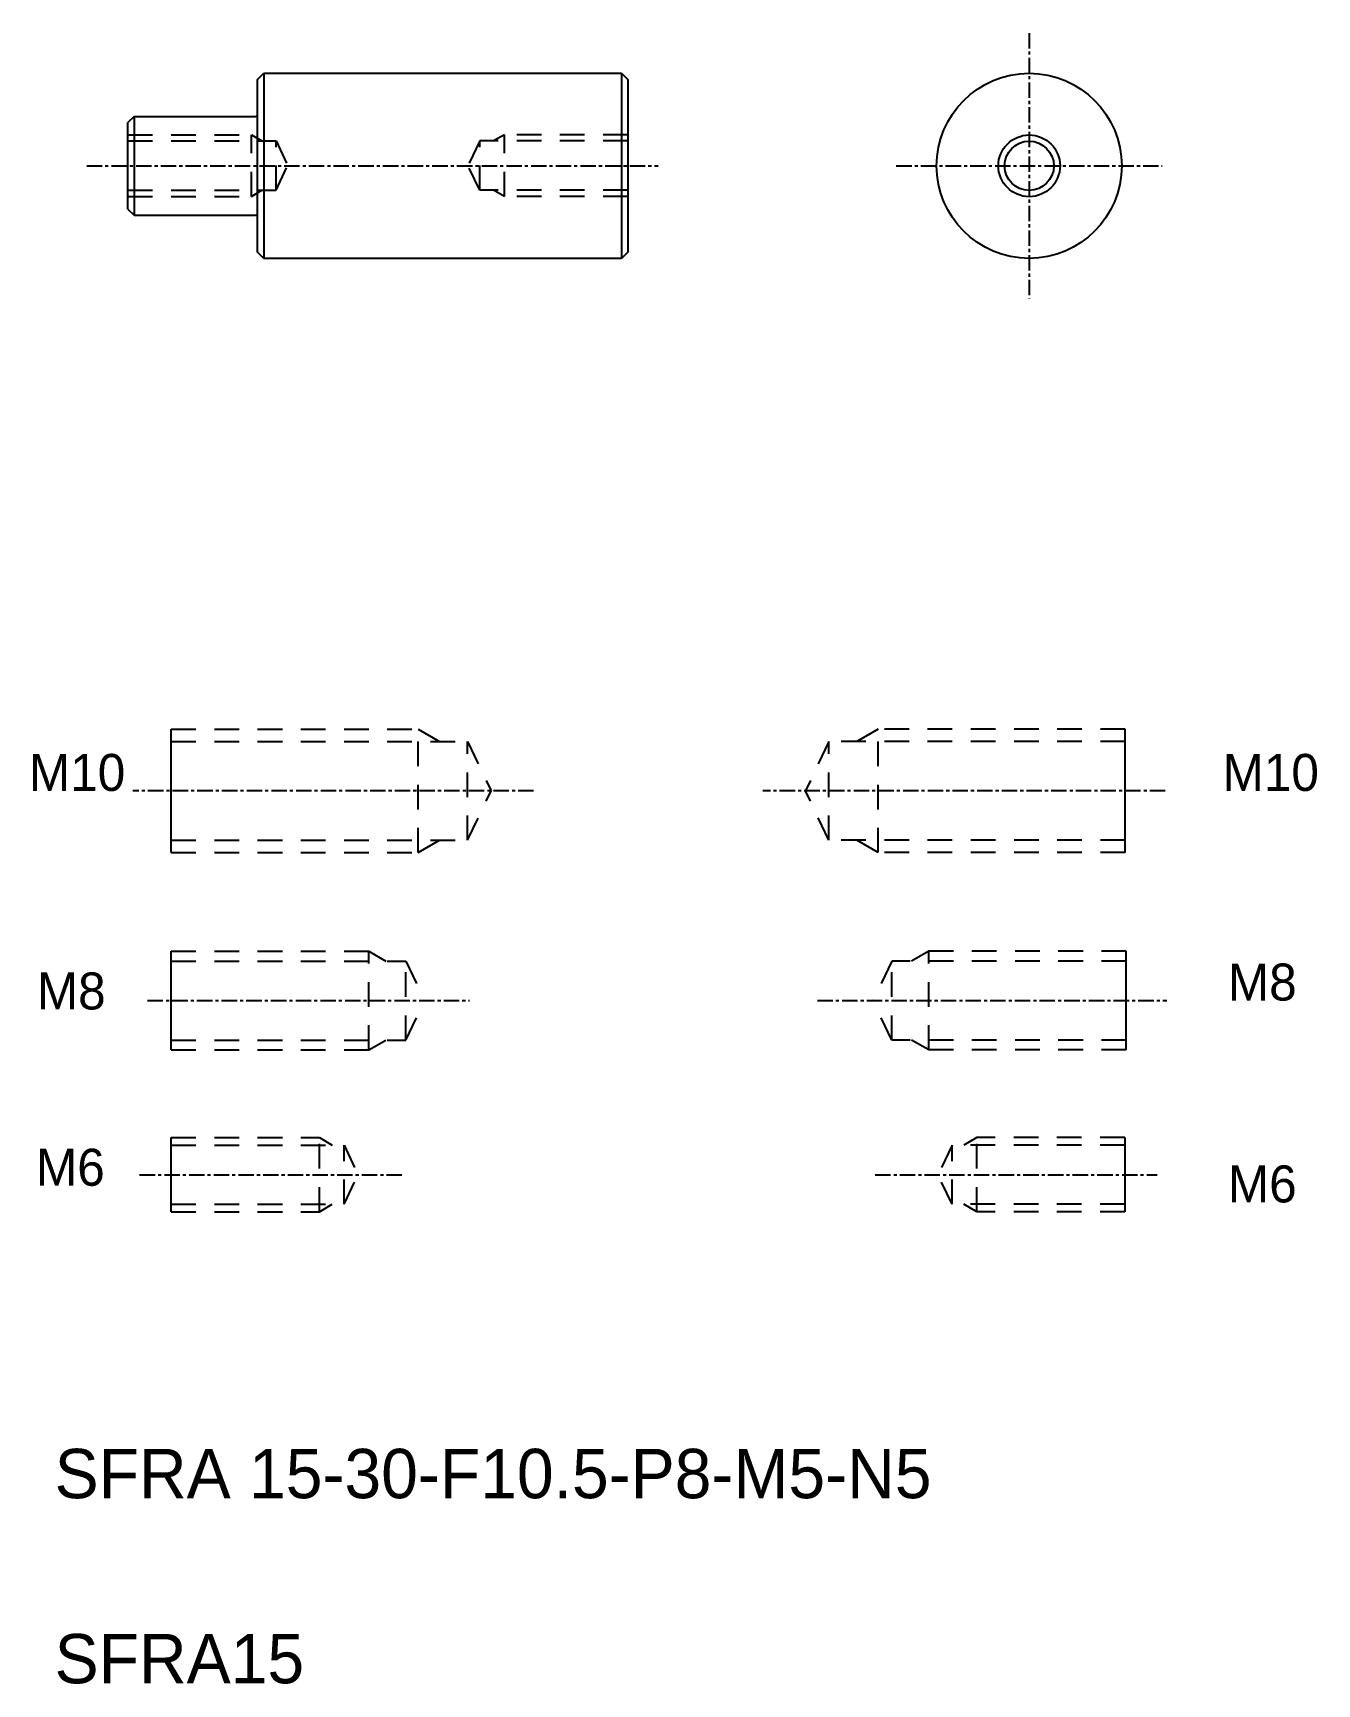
# Model space of a CAD drawing. Extents: x 130 to 234, y 35 to 169.
import ezdxf

# ---------------------------------------------------------------- set-up
doc = ezdxf.new("R2010")
doc.units = 0
doc.linetypes.add('CENTER', pattern=[2, 1.25, -0.25, 0.25, -0.25])
doc.linetypes.add('DASHED', pattern=[3.5, 2, -1.5])
doc.layers.get('0').update_dxf_attribs({"linetype": 'CONTINUOUS'})
doc.layers.add('CENTER', color=1, linetype='CENTER')

msp = doc.modelspace()

# ---------------------------------------------------------------- linework, layer by layer
for p, q in [((148.03, 165.3), (148.53, 165.8)), ((148.03, 151.3), (148.03, 165.3)), ((148.53, 165.8), (177.53, 165.8)), ((148.53, 165.8), (148.53, 150.8)), ((177.53, 165.8), (177.53, 150.8)), ((177.53, 165.8), (178.03, 165.3)), ((178.03, 165.3), (178.03, 151.3)), ((138.03, 162.3), (137.53, 161.8)), ((148.53, 162.05), (148.53, 162.05)), ((137.53, 154.8), (137.53, 161.8)), ((148.53, 158.3), (148.53, 158.3)), ((137.53, 154.8), (138.03, 154.3)), ((148.53, 150.8), (148.03, 151.3)), ((178.03, 151.3), (177.53, 150.8)), ((177.53, 150.8), (148.53, 150.8)), ((141.04, 102.64), (141.04, 112.64)), ((218.32, 102.64), (218.32, 112.64)), ((141.04, 86.65), (141.04, 94.65)), ((218.41, 86.65), (218.41, 94.65)), ((141.04, 73.54), (141.04, 79.54)), ((218.3, 79.54), (218.3, 73.54))]:
    msp.add_line(p, q)
at = {"color": 7}
msp.add_line((138.03, 162.3), (138.03, 154.3), dxfattribs=at)
at = {"linetype": 'CONTINUOUS'}
for p, q in [((138.03, 162.3), (147.83, 162.3)), ((138.03, 154.3), (147.83, 154.3))]:
    msp.add_line(p, q, dxfattribs=at)
at = {"color": 3, "linetype": 'DASHED'}
for p, q in [((137.53, 160.82), (147.53, 160.82)), ((147.53, 155.82), (147.53, 160.82)), ((147.53, 160.82), (148.39, 160.32)), ((168.03, 160.82), (167.16, 160.32)), ((178.03, 160.82), (168.03, 160.82)), ((168.03, 155.82), (168.03, 160.82)), ((137.53, 160.32), (149.53, 160.32)), ((149.53, 156.32), (149.53, 160.32)), ((149.53, 160.32), (150.48, 158.32)), ((166.03, 160.32), (165.07, 158.32)), ((178.03, 160.32), (166.03, 160.32)), ((166.03, 156.32), (166.03, 160.32)), ((149.53, 156.32), (150.48, 158.32)), ((166.03, 156.32), (165.07, 158.32)), ((137.53, 156.32), (149.53, 156.32)), ((137.53, 155.82), (147.53, 155.82)), ((147.53, 155.82), (148.39, 156.32)), ((178.03, 156.32), (166.03, 156.32)), ((168.03, 155.82), (167.16, 156.32)), ((178.03, 155.82), (168.03, 155.82)), ((141.04, 112.64), (161.04, 112.64)), ((161.04, 102.64), (161.04, 112.64)), ((161.04, 112.64), (162.77, 111.64)), ((198.32, 112.64), (196.59, 111.64)), ((198.32, 102.64), (198.32, 112.64)), ((218.32, 112.64), (198.32, 112.64)), ((141.04, 111.64), (165.04, 111.64)), ((165.04, 111.64), (166.95, 107.64)), ((165.04, 103.64), (165.04, 111.64)), ((194.32, 111.64), (192.42, 107.64)), ((194.32, 103.64), (194.32, 111.64)), ((218.32, 111.64), (194.32, 111.64)), ((165.04, 103.64), (166.95, 107.64)), ((194.32, 103.64), (192.42, 107.64)), ((141.04, 103.64), (165.04, 103.64)), ((161.04, 102.64), (162.77, 103.64)), ((218.32, 103.64), (194.32, 103.64)), ((198.32, 102.64), (196.59, 103.64)), ((141.04, 102.64), (161.04, 102.64)), ((218.32, 102.64), (198.32, 102.64)), ((141.04, 94.65), (157.04, 94.65)), ((141.04, 93.85), (160.04, 93.85)), ((157.04, 86.65), (157.04, 94.65)), ((157.04, 94.65), (158.43, 93.85)), ((160.04, 93.85), (161.56, 90.65)), ((160.04, 87.45), (160.04, 93.85)), ((199.41, 93.85), (197.89, 90.65)), ((218.41, 93.85), (199.41, 93.85)), ((199.41, 87.45), (199.41, 93.85)), ((202.41, 94.65), (201.02, 93.85)), ((218.41, 94.65), (202.41, 94.65)), ((202.41, 86.65), (202.41, 94.65)), ((160.04, 87.45), (161.56, 90.65)), ((199.41, 87.45), (197.89, 90.65)), ((141.04, 87.45), (160.04, 87.45)), ((157.04, 86.65), (158.43, 87.45)), ((218.41, 87.45), (199.41, 87.45)), ((202.41, 86.65), (201.02, 87.45)), ((141.04, 86.65), (157.04, 86.65)), ((218.41, 86.65), (202.41, 86.65)), ((141.04, 79.54), (153.04, 79.54)), ((153.04, 73.54), (153.04, 79.54)), ((153.04, 79.54), (154.08, 78.94)), ((206.3, 79.54), (205.26, 78.94)), ((206.3, 73.54), (206.3, 79.54)), ((218.3, 79.54), (206.3, 79.54)), ((141.04, 78.94), (155.04, 78.94)), ((155.04, 78.94), (156.18, 76.54)), ((155.04, 74.14), (155.04, 78.94)), ((204.3, 78.94), (203.16, 76.54)), ((204.3, 74.14), (204.3, 78.94)), ((218.3, 78.94), (204.3, 78.94)), ((155.04, 74.14), (156.18, 76.54)), ((204.3, 74.14), (203.16, 76.54)), ((141.04, 74.14), (155.04, 74.14)), ((153.04, 73.54), (154.08, 74.14)), ((218.3, 74.14), (204.3, 74.14)), ((206.3, 73.54), (205.26, 74.14)), ((141.04, 73.54), (153.04, 73.54)), ((218.3, 73.54), (206.3, 73.54))]:
    msp.add_line(p, q, dxfattribs=at)
msp.add_circle((210.55, 158.3), 7.5)
at = {"color": 3, "linetype": 'CONTINUOUS'}
msp.add_circle((210.55, 158.3), 2.5, dxfattribs=at)
at = {"color": 7, "linetype": 'CONTINUOUS'}
msp.add_circle((210.55, 158.3), 2, dxfattribs=at)
for centre, start, end in [((147.83, 162.5), 270, 0), ((147.83, 154.1), 0, 90)]:
    msp.add_arc(centre, 0.2, start, end)
at = {"layer": 'CENTER', "color": 1, "linetype": 'CENTER'}
for p, q in [((210.55, 169.06), (210.55, 147.53)), ((134.19, 158.3), (180.49, 158.3)), ((199.78, 158.3), (221.32, 158.3)), ((170.4, 107.64), (137.94, 107.64)), ((221.58, 107.64), (188.97, 107.64)), ((139.12, 90.65), (165.2, 90.65)), ((193.39, 90.65), (221.71, 90.65)), ((138.48, 76.54), (159.88, 76.54)), ((198.07, 76.54), (220.93, 76.54))]:
    msp.add_line(p, q, dxfattribs=at)

# ---------------------------------------------------------------- texts
at = {"color": 7}
for s, p in [('M10', (129.51, 107.64)), ('M10', (226.22, 107.64)), ('M8', (226.65, 90.65)), ('M8', (130.15, 89.93)), ('M6', (130.08, 75.64)), ('M6', (226.65, 74.29))]:
    msp.add_text(s, height=3, dxfattribs=at).set_placement(p)
for s, p in [('SFRA 15-30-F10.5-P8-M5-N5', (131.59, 50.32)), ('SFRA15', (131.59, 35.32))]:
    msp.add_text(s, height=4).set_placement(p)

doc.saveas('drawing.dxf')
